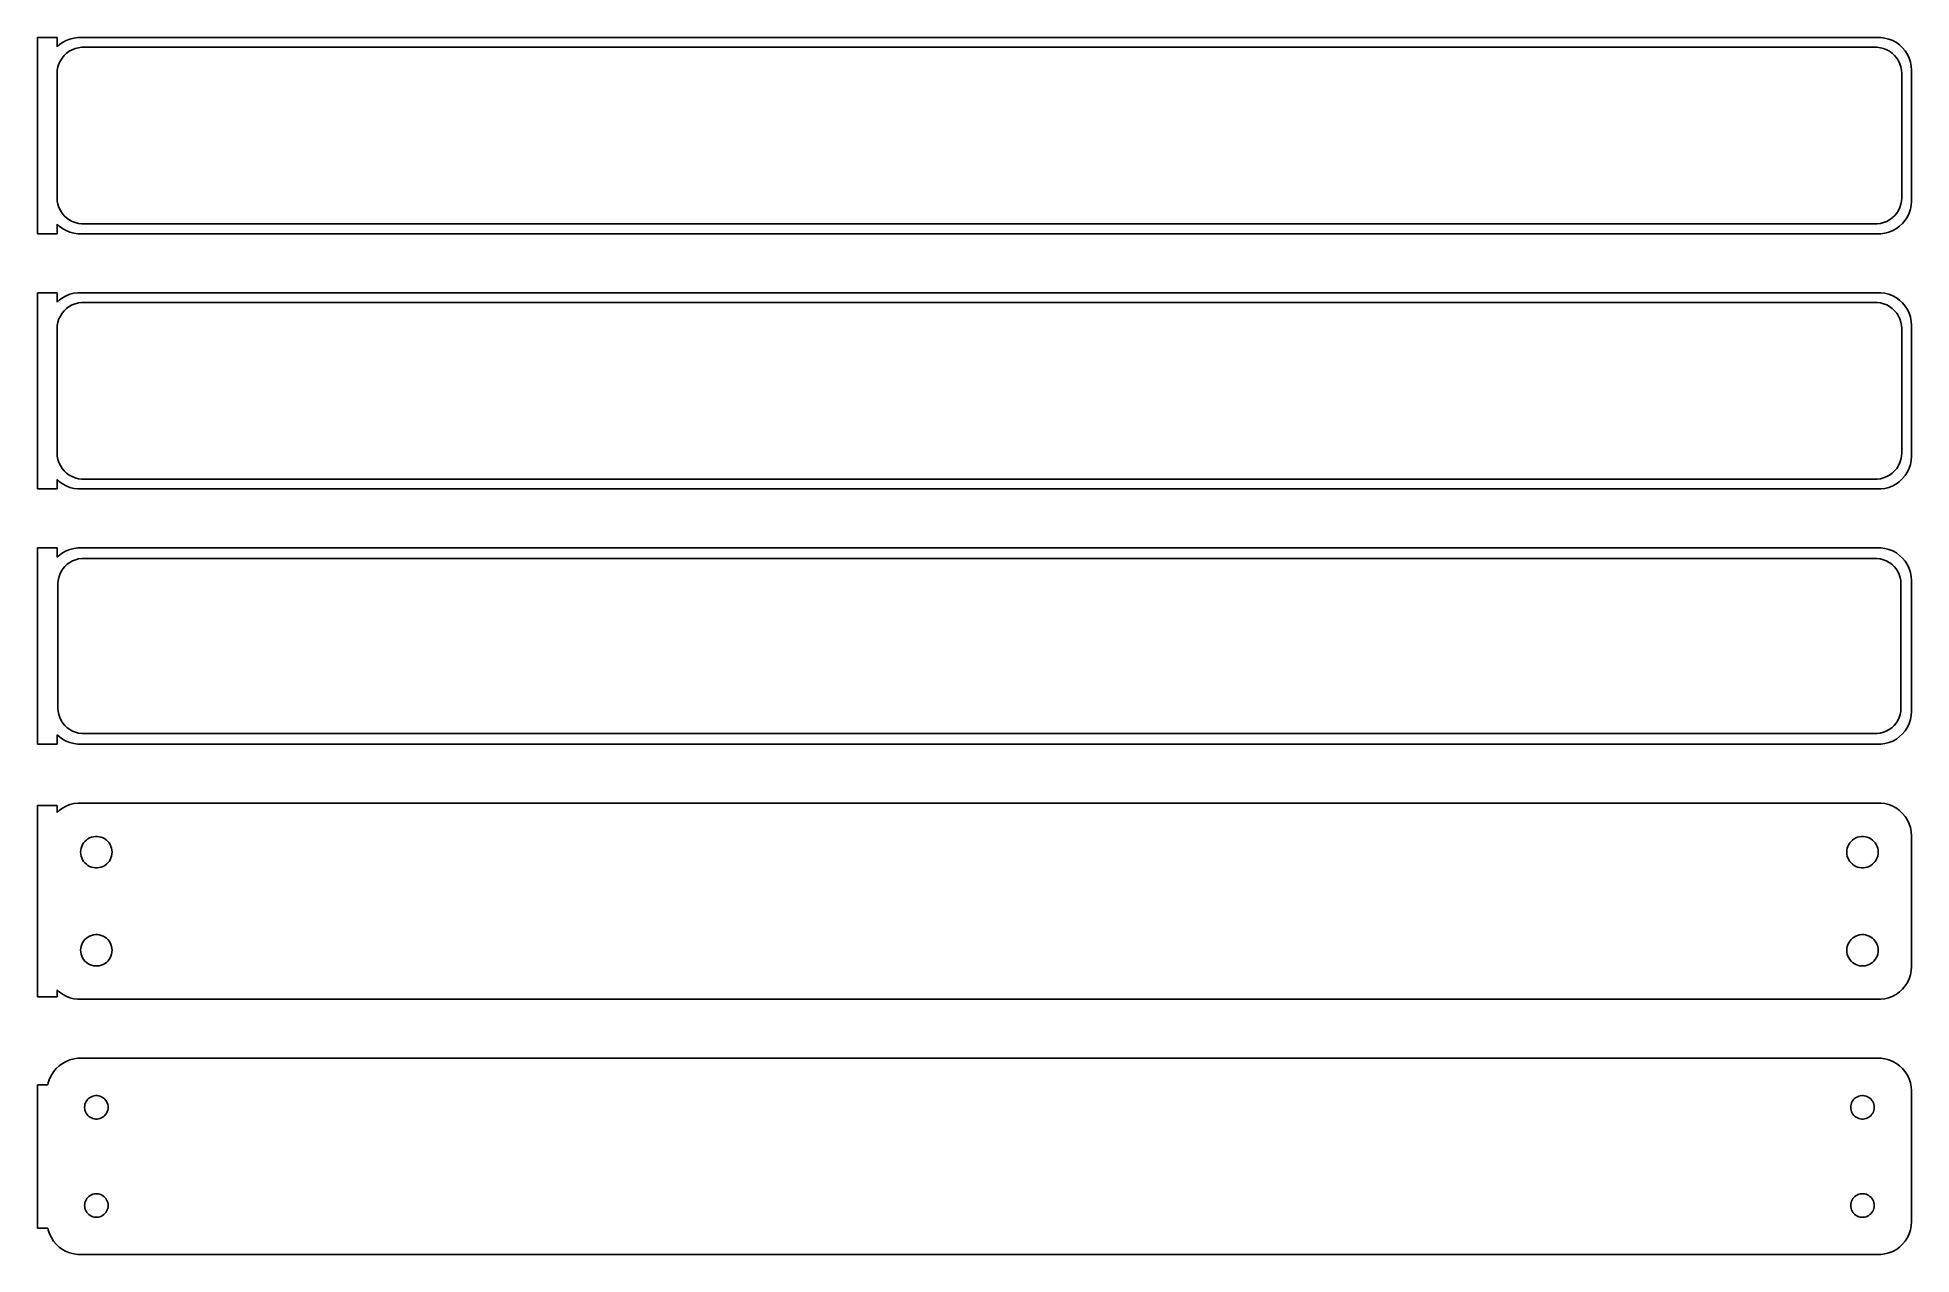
# Model space of a CAD drawing. Header units: metres. Extents: x -144 to 142, y 141 to 327.
import ezdxf

# ---------------------------------------------------------------- set-up
doc = ezdxf.new("R2010")
doc.units = ezdxf.units.M

msp = doc.modelspace()

# ---------------------------------------------------------------- linework, layer by layer
for p, q in [((-141, 326.99), (-144, 326.99)), ((-144, 326.99), (-144, 297.01)), ((-141, 325.559), (-141, 326.99)), ((-139.045, 326.755), (-139.629, 326.524)), ((-138.437, 326.911), (-139.045, 326.755)), ((-137.814, 326.99), (-138.437, 326.911)), ((137.814, 326.99), (-137.814, 326.99)), ((138.437, 326.911), (137.814, 326.99)), ((139.045, 326.755), (138.437, 326.911)), ((139.629, 326.524), (139.045, 326.755)), ((-140.687, 325.853), (-141, 325.559)), ((-140.179, 326.222), (-140.687, 325.853)), ((-140.505, 323.427), (-140.236, 323.851)), ((-140.236, 323.851), (-139.916, 324.238)), ((-139.629, 326.524), (-140.179, 326.222)), ((-139.916, 324.238), (-139.55, 324.582)), ((-139.55, 324.582), (-139.143, 324.877)), ((-139.143, 324.877), (-138.703, 325.119)), ((-138.703, 325.119), (-138.236, 325.304)), ((-138.236, 325.304), (-137.75, 325.429)), ((-137.75, 325.429), (-137.251, 325.492)), ((-137.251, 325.492), (137.251, 325.492)), ((137.251, 325.492), (137.75, 325.429)), ((137.75, 325.429), (138.236, 325.304)), ((138.236, 325.304), (138.703, 325.119)), ((138.703, 325.119), (139.143, 324.877)), ((139.143, 324.877), (139.55, 324.582)), ((139.55, 324.582), (139.916, 324.238)), ((140.179, 326.222), (139.629, 326.524)), ((139.916, 324.238), (140.236, 323.851)), ((140.687, 325.853), (140.179, 326.222)), ((140.236, 323.851), (140.505, 323.427)), ((141.145, 325.423), (140.687, 325.853)), ((141.545, 324.939), (141.145, 325.423)), ((141.882, 324.409), (141.545, 324.939)), ((142.149, 323.841), (141.882, 324.409)), ((142.343, 323.243), (142.149, 323.841)), ((-141, 321.5), (-140.968, 322.001)), ((-141, 302.5), (-141, 321.5)), ((-140.968, 322.001), (-140.874, 322.495)), ((-140.874, 322.495), (-140.719, 322.972)), ((-140.719, 322.972), (-140.505, 323.427)), ((140.505, 323.427), (140.719, 322.972)), ((140.719, 322.972), (140.874, 322.495)), ((140.874, 322.495), (140.968, 322.001)), ((140.968, 322.001), (141, 321.5)), ((141, 321.5), (141, 302.5)), ((142.461, 322.627), (142.343, 323.243)), ((142.5, 322), (142.461, 322.627)), ((142.5, 302), (142.5, 322)), ((-140.968, 301.999), (-141, 302.5)), ((-140.874, 301.505), (-140.968, 301.999)), ((-140.719, 301.028), (-140.874, 301.505)), ((-140.505, 300.573), (-140.719, 301.028)), ((140.719, 301.028), (140.505, 300.573)), ((140.874, 301.505), (140.719, 301.028)), ((140.968, 301.999), (140.874, 301.505)), ((141, 302.5), (140.968, 301.999)), ((142.343, 300.757), (142.461, 301.373)), ((142.461, 301.373), (142.5, 302)), ((-141, 298.441), (-140.687, 298.147)), ((-141, 297.01), (-141, 298.441)), ((-140.687, 298.147), (-140.179, 297.778)), ((-140.236, 300.149), (-140.505, 300.573)), ((-139.916, 299.762), (-140.236, 300.149)), ((-139.55, 299.418), (-139.916, 299.762)), ((-139.143, 299.123), (-139.55, 299.418)), ((-138.703, 298.881), (-139.143, 299.123)), ((-138.236, 298.696), (-138.703, 298.881)), ((-137.75, 298.571), (-138.236, 298.696)), ((-137.251, 298.508), (-137.75, 298.571)), ((137.251, 298.508), (-137.251, 298.508)), ((137.75, 298.571), (137.251, 298.508)), ((138.236, 298.696), (137.75, 298.571)), ((138.703, 298.881), (138.236, 298.696)), ((139.143, 299.123), (138.703, 298.881)), ((139.55, 299.418), (139.143, 299.123)), ((139.916, 299.762), (139.55, 299.418)), ((140.236, 300.149), (139.916, 299.762)), ((140.179, 297.778), (140.687, 298.147)), ((140.505, 300.573), (140.236, 300.149)), ((140.687, 298.147), (141.145, 298.577)), ((141.145, 298.577), (141.545, 299.061)), ((141.545, 299.061), (141.882, 299.591)), ((141.882, 299.591), (142.149, 300.159)), ((142.149, 300.159), (142.343, 300.757)), ((-144, 297.01), (-141, 297.01)), ((-140.179, 297.778), (-139.629, 297.476)), ((-139.629, 297.476), (-139.045, 297.245)), ((-139.045, 297.245), (-138.437, 297.089)), ((-138.437, 297.089), (-137.814, 297.01)), ((-137.814, 297.01), (137.814, 297.01)), ((137.814, 297.01), (138.437, 297.089)), ((138.437, 297.089), (139.045, 297.245)), ((139.045, 297.245), (139.629, 297.476)), ((139.629, 297.476), (140.179, 297.778)), ((-141, 287.99), (-144, 287.99)), ((-144, 287.99), (-144, 258.01)), ((-141, 286.559), (-141, 287.99)), ((-140.687, 286.853), (-141, 286.559)), ((-140.179, 287.222), (-140.687, 286.853)), ((-139.629, 287.524), (-140.179, 287.222)), ((-139.045, 287.755), (-139.629, 287.524)), ((-138.437, 287.911), (-139.045, 287.755)), ((-137.814, 287.99), (-138.437, 287.911)), ((137.814, 287.99), (-137.814, 287.99)), ((138.437, 287.911), (137.814, 287.99)), ((139.045, 287.755), (138.437, 287.911)), ((139.629, 287.524), (139.045, 287.755)), ((140.179, 287.222), (139.629, 287.524)), ((140.687, 286.853), (140.179, 287.222)), ((141.145, 286.423), (140.687, 286.853)), ((-140.874, 283.495), (-140.719, 283.972)), ((-140.719, 283.972), (-140.505, 284.427)), ((-140.505, 284.427), (-140.236, 284.851)), ((-140.236, 284.851), (-139.916, 285.238)), ((-139.916, 285.238), (-139.55, 285.582)), ((-139.55, 285.582), (-139.143, 285.877)), ((-139.143, 285.877), (-138.703, 286.119)), ((-138.703, 286.119), (-138.236, 286.304)), ((-138.236, 286.304), (-137.75, 286.429)), ((-137.75, 286.429), (-137.251, 286.492)), ((-137.251, 286.492), (137.251, 286.492)), ((137.251, 286.492), (137.75, 286.429)), ((137.75, 286.429), (138.236, 286.304)), ((138.236, 286.304), (138.703, 286.119)), ((138.703, 286.119), (139.143, 285.877)), ((139.143, 285.877), (139.55, 285.582)), ((139.55, 285.582), (139.916, 285.238)), ((139.916, 285.238), (140.236, 284.851)), ((140.236, 284.851), (140.505, 284.427)), ((140.505, 284.427), (140.719, 283.972)), ((140.719, 283.972), (140.874, 283.495)), ((141.545, 285.939), (141.145, 286.423)), ((141.882, 285.409), (141.545, 285.939)), ((142.149, 284.841), (141.882, 285.409)), ((142.343, 284.243), (142.149, 284.841)), ((142.461, 283.627), (142.343, 284.243)), ((-141, 282.5), (-140.968, 283.001)), ((-141, 263.5), (-141, 282.5)), ((-140.968, 283.001), (-140.874, 283.495)), ((140.874, 283.495), (140.968, 283.001)), ((140.968, 283.001), (141, 282.5)), ((141, 282.5), (141, 263.5)), ((142.5, 283), (142.461, 283.627)), ((142.5, 263), (142.5, 283)), ((-140.968, 262.999), (-141, 263.5)), ((-140.874, 262.505), (-140.968, 262.999)), ((-140.719, 262.028), (-140.874, 262.505)), ((-140.505, 261.573), (-140.719, 262.028)), ((-140.236, 261.149), (-140.505, 261.573)), ((-139.916, 260.762), (-140.236, 261.149)), ((-139.55, 260.418), (-139.916, 260.762)), ((139.916, 260.762), (139.55, 260.418)), ((140.236, 261.149), (139.916, 260.762)), ((140.505, 261.573), (140.236, 261.149)), ((140.719, 262.028), (140.505, 261.573)), ((140.874, 262.505), (140.719, 262.028)), ((140.968, 262.999), (140.874, 262.505)), ((141, 263.5), (140.968, 262.999)), ((141.882, 260.591), (142.149, 261.159)), ((142.149, 261.159), (142.343, 261.757)), ((142.343, 261.757), (142.461, 262.373)), ((142.461, 262.373), (142.5, 263)), ((-144, 258.01), (-141, 258.01)), ((-141, 259.441), (-140.687, 259.147)), ((-141, 258.01), (-141, 259.441)), ((-140.687, 259.147), (-140.179, 258.778)), ((-140.179, 258.778), (-139.629, 258.476)), ((-139.629, 258.476), (-139.045, 258.245)), ((-139.143, 260.123), (-139.55, 260.418)), ((-138.703, 259.881), (-139.143, 260.123)), ((-139.045, 258.245), (-138.437, 258.089)), ((-138.236, 259.696), (-138.703, 259.881)), ((-138.437, 258.089), (-137.814, 258.01)), ((-137.75, 259.571), (-138.236, 259.696)), ((-137.814, 258.01), (137.814, 258.01)), ((-137.251, 259.508), (-137.75, 259.571)), ((137.251, 259.508), (-137.251, 259.508)), ((137.75, 259.571), (137.251, 259.508)), ((138.236, 259.696), (137.75, 259.571)), ((137.814, 258.01), (138.437, 258.089)), ((138.703, 259.881), (138.236, 259.696)), ((138.437, 258.089), (139.045, 258.245)), ((139.143, 260.123), (138.703, 259.881)), ((139.045, 258.245), (139.629, 258.476)), ((139.55, 260.418), (139.143, 260.123)), ((139.629, 258.476), (140.179, 258.778)), ((140.179, 258.778), (140.687, 259.147)), ((140.687, 259.147), (141.145, 259.577)), ((141.145, 259.577), (141.545, 260.061)), ((141.545, 260.061), (141.882, 260.591)), ((-141, 248.99), (-144, 248.99)), ((-144, 248.99), (-144, 219.01)), ((-141, 247.559), (-141, 248.99)), ((-140.687, 247.853), (-141, 247.559)), ((-140.179, 248.222), (-140.687, 247.853)), ((-139.629, 248.524), (-140.179, 248.222)), ((-139.823, 246.151), (-139.469, 246.484)), ((-139.045, 248.755), (-139.629, 248.524)), ((-139.469, 246.484), (-139.075, 246.77)), ((-139.075, 246.77), (-138.649, 247.004)), ((-138.437, 248.911), (-139.045, 248.755)), ((-138.649, 247.004), (-138.197, 247.183)), ((-137.814, 248.99), (-138.437, 248.911)), ((-138.197, 247.183), (-137.726, 247.304)), ((137.814, 248.99), (-137.814, 248.99)), ((-137.726, 247.304), (-137.243, 247.365)), ((-137.243, 247.365), (137.243, 247.365)), ((137.243, 247.365), (137.726, 247.304)), ((137.726, 247.304), (138.197, 247.183)), ((138.437, 248.911), (137.814, 248.99)), ((138.197, 247.183), (138.649, 247.004)), ((139.045, 248.755), (138.437, 248.911)), ((138.649, 247.004), (139.075, 246.77)), ((139.629, 248.524), (139.045, 248.755)), ((139.075, 246.77), (139.469, 246.484)), ((139.469, 246.484), (139.823, 246.151)), ((140.179, 248.222), (139.629, 248.524)), ((140.687, 247.853), (140.179, 248.222)), ((141.145, 247.423), (140.687, 247.853)), ((141.545, 246.939), (141.145, 247.423)), ((141.882, 246.409), (141.545, 246.939)), ((142.149, 245.841), (141.882, 246.409)), ((-140.873, 243.5), (-140.842, 243.985)), ((-140.842, 243.985), (-140.751, 244.463)), ((-140.751, 244.463), (-140.601, 244.926)), ((-140.601, 244.926), (-140.394, 245.366)), ((-140.394, 245.366), (-140.133, 245.776)), ((-140.133, 245.776), (-139.823, 246.151)), ((139.823, 246.151), (140.133, 245.776)), ((140.133, 245.776), (140.394, 245.366)), ((140.394, 245.366), (140.601, 244.926)), ((140.601, 244.926), (140.751, 244.463)), ((140.751, 244.463), (140.842, 243.985)), ((140.842, 243.985), (140.873, 243.5)), ((142.343, 245.243), (142.149, 245.841)), ((142.461, 244.627), (142.343, 245.243)), ((142.5, 244), (142.461, 244.627)), ((142.5, 224), (142.5, 244)), ((-140.873, 224.5), (-140.873, 243.5)), ((140.873, 243.5), (140.873, 224.5)), ((-140.842, 224.015), (-140.873, 224.5)), ((-140.751, 223.537), (-140.842, 224.015)), ((-140.601, 223.074), (-140.751, 223.537)), ((140.751, 223.537), (140.601, 223.074)), ((140.842, 224.015), (140.751, 223.537)), ((140.873, 224.5), (140.842, 224.015)), ((142.461, 223.373), (142.5, 224)), ((-140.394, 222.634), (-140.601, 223.074)), ((-140.133, 222.224), (-140.394, 222.634)), ((-139.823, 221.849), (-140.133, 222.224)), ((-139.469, 221.516), (-139.823, 221.849)), ((-139.075, 221.23), (-139.469, 221.516)), ((-138.649, 220.996), (-139.075, 221.23)), ((-138.197, 220.817), (-138.649, 220.996)), ((-137.726, 220.696), (-138.197, 220.817)), ((-137.243, 220.635), (-137.726, 220.696)), ((137.243, 220.635), (-137.243, 220.635)), ((137.726, 220.696), (137.243, 220.635)), ((138.197, 220.817), (137.726, 220.696)), ((138.649, 220.996), (138.197, 220.817)), ((139.075, 221.23), (138.649, 220.996)), ((139.469, 221.516), (139.075, 221.23)), ((139.823, 221.849), (139.469, 221.516)), ((140.133, 222.224), (139.823, 221.849)), ((140.394, 222.634), (140.133, 222.224)), ((140.601, 223.074), (140.394, 222.634)), ((141.145, 220.577), (141.545, 221.061)), ((141.545, 221.061), (141.882, 221.591)), ((141.882, 221.591), (142.149, 222.159)), ((142.149, 222.159), (142.343, 222.757)), ((142.343, 222.757), (142.461, 223.373)), ((-144, 219.01), (-141, 219.01)), ((-141, 220.441), (-140.687, 220.147)), ((-141, 219.01), (-141, 220.441)), ((-140.687, 220.147), (-140.179, 219.778)), ((-140.179, 219.778), (-139.629, 219.476)), ((-139.629, 219.476), (-139.045, 219.245)), ((-139.045, 219.245), (-138.437, 219.089)), ((-138.437, 219.089), (-137.814, 219.01)), ((-137.814, 219.01), (137.814, 219.01)), ((137.814, 219.01), (138.437, 219.089)), ((138.437, 219.089), (139.045, 219.245)), ((139.045, 219.245), (139.629, 219.476)), ((139.629, 219.476), (140.179, 219.778)), ((140.179, 219.778), (140.687, 220.147)), ((140.687, 220.147), (141.145, 220.577)), ((-141, 209.615), (-144, 209.615)), ((-144, 209.615), (-144, 180.385)), ((-141, 208.559), (-141, 209.615)), ((-140.179, 209.222), (-140.687, 208.853)), ((-139.629, 209.524), (-140.179, 209.222)), ((-139.045, 209.755), (-139.629, 209.524)), ((-138.437, 209.911), (-139.045, 209.755)), ((-137.814, 209.99), (-138.437, 209.911)), ((137.814, 209.99), (-137.814, 209.99)), ((138.437, 209.911), (137.814, 209.99)), ((139.045, 209.755), (138.437, 209.911)), ((139.629, 209.524), (139.045, 209.755)), ((140.179, 209.222), (139.629, 209.524)), ((140.687, 208.853), (140.179, 209.222)), ((-140.687, 208.853), (-141, 208.559)), ((141.145, 208.423), (140.687, 208.853)), ((141.545, 207.939), (141.145, 208.423)), ((141.882, 207.409), (141.545, 207.939)), ((142.149, 206.841), (141.882, 207.409)), ((142.343, 206.243), (142.149, 206.841)), ((-137.231, 203.383), (-137.103, 203.656)), ((-137.103, 203.656), (-136.942, 203.911)), ((-136.942, 203.911), (-136.75, 204.143)), ((-136.75, 204.143), (-136.53, 204.349)), ((-136.53, 204.349), (-136.286, 204.526)), ((-136.286, 204.526), (-136.022, 204.672)), ((-136.022, 204.672), (-135.742, 204.783)), ((-135.742, 204.783), (-135.45, 204.857)), ((-135.45, 204.857), (-135.151, 204.895)), ((-135.151, 204.895), (-134.849, 204.895)), ((-134.849, 204.895), (-134.55, 204.857)), ((-134.55, 204.857), (-134.258, 204.783)), ((-134.258, 204.783), (-133.978, 204.672)), ((-133.978, 204.672), (-133.714, 204.526)), ((-133.714, 204.526), (-133.47, 204.349)), ((-133.47, 204.349), (-133.25, 204.143)), ((-133.25, 204.143), (-133.058, 203.911)), ((-133.058, 203.911), (-132.897, 203.656)), ((-132.897, 203.656), (-132.769, 203.383)), ((132.769, 203.383), (132.897, 203.656)), ((132.897, 203.656), (133.058, 203.911)), ((133.058, 203.911), (133.25, 204.143)), ((133.25, 204.143), (133.47, 204.349)), ((133.47, 204.349), (133.714, 204.526)), ((133.714, 204.526), (133.978, 204.672)), ((133.978, 204.672), (134.258, 204.783)), ((134.258, 204.783), (134.55, 204.857)), ((134.55, 204.857), (134.849, 204.895)), ((134.849, 204.895), (135.151, 204.895)), ((135.151, 204.895), (135.45, 204.857)), ((135.45, 204.857), (135.742, 204.783)), ((135.742, 204.783), (136.022, 204.672)), ((136.022, 204.672), (136.286, 204.526)), ((136.286, 204.526), (136.53, 204.349)), ((136.53, 204.349), (136.75, 204.143)), ((136.75, 204.143), (136.942, 203.911)), ((136.942, 203.911), (137.103, 203.656)), ((137.103, 203.656), (137.231, 203.383)), ((142.461, 205.627), (142.343, 206.243)), ((142.5, 205), (142.461, 205.627)), ((142.5, 185), (142.5, 205)), ((-137.4, 202.5), (-137.381, 202.801)), ((-137.381, 202.199), (-137.4, 202.5)), ((-137.381, 202.801), (-137.325, 203.097)), ((-137.325, 201.903), (-137.381, 202.199)), ((-137.325, 203.097), (-137.231, 203.383)), ((-137.231, 201.617), (-137.325, 201.903)), ((-137.103, 201.344), (-137.231, 201.617)), ((-136.942, 201.089), (-137.103, 201.344)), ((-136.75, 200.857), (-136.942, 201.089)), ((-136.53, 200.651), (-136.75, 200.857)), ((-136.286, 200.474), (-136.53, 200.651)), ((-133.47, 200.651), (-133.714, 200.474)), ((-133.25, 200.857), (-133.47, 200.651)), ((-133.058, 201.089), (-133.25, 200.857)), ((-132.897, 201.344), (-133.058, 201.089)), ((-132.769, 201.617), (-132.897, 201.344)), ((-132.769, 203.383), (-132.675, 203.097)), ((-132.675, 201.903), (-132.769, 201.617)), ((-132.675, 203.097), (-132.619, 202.801)), ((-132.619, 202.199), (-132.675, 201.903)), ((-132.619, 202.801), (-132.6, 202.5)), ((-132.6, 202.5), (-132.619, 202.199)), ((132.6, 202.5), (132.619, 202.801)), ((132.619, 202.199), (132.6, 202.5)), ((132.619, 202.801), (132.675, 203.097)), ((132.675, 201.903), (132.619, 202.199)), ((132.675, 203.097), (132.769, 203.383)), ((132.769, 201.617), (132.675, 201.903)), ((132.897, 201.344), (132.769, 201.617)), ((133.058, 201.089), (132.897, 201.344)), ((133.25, 200.857), (133.058, 201.089)), ((133.47, 200.651), (133.25, 200.857)), ((133.714, 200.474), (133.47, 200.651)), ((136.53, 200.651), (136.286, 200.474)), ((136.75, 200.857), (136.53, 200.651)), ((136.942, 201.089), (136.75, 200.857)), ((137.103, 201.344), (136.942, 201.089)), ((137.231, 201.617), (137.103, 201.344)), ((137.231, 203.383), (137.325, 203.097)), ((137.325, 201.903), (137.231, 201.617)), ((137.325, 203.097), (137.381, 202.801)), ((137.381, 202.199), (137.325, 201.903)), ((137.381, 202.801), (137.4, 202.5)), ((137.4, 202.5), (137.381, 202.199)), ((-136.022, 200.328), (-136.286, 200.474)), ((-135.742, 200.217), (-136.022, 200.328)), ((-135.45, 200.143), (-135.742, 200.217)), ((-135.151, 200.105), (-135.45, 200.143)), ((-134.849, 200.105), (-135.151, 200.105)), ((-134.55, 200.143), (-134.849, 200.105)), ((-134.258, 200.217), (-134.55, 200.143)), ((-133.978, 200.328), (-134.258, 200.217)), ((-133.714, 200.474), (-133.978, 200.328)), ((133.978, 200.328), (133.714, 200.474)), ((134.258, 200.217), (133.978, 200.328)), ((134.55, 200.143), (134.258, 200.217)), ((134.849, 200.105), (134.55, 200.143)), ((135.151, 200.105), (134.849, 200.105)), ((135.45, 200.143), (135.151, 200.105)), ((135.742, 200.217), (135.45, 200.143)), ((136.022, 200.328), (135.742, 200.217)), ((136.286, 200.474), (136.022, 200.328)), ((-136.942, 188.911), (-136.75, 189.143)), ((-136.75, 189.143), (-136.53, 189.349)), ((-136.53, 189.349), (-136.286, 189.526)), ((-136.286, 189.526), (-136.022, 189.672)), ((-136.022, 189.672), (-135.742, 189.783)), ((-135.742, 189.783), (-135.45, 189.857)), ((-135.45, 189.857), (-135.151, 189.895)), ((-135.151, 189.895), (-134.849, 189.895)), ((-134.849, 189.895), (-134.55, 189.857)), ((-134.55, 189.857), (-134.258, 189.783)), ((-134.258, 189.783), (-133.978, 189.672)), ((-133.978, 189.672), (-133.714, 189.526)), ((-133.714, 189.526), (-133.47, 189.349)), ((-133.47, 189.349), (-133.25, 189.143)), ((-133.25, 189.143), (-133.058, 188.911)), ((133.058, 188.911), (133.25, 189.143)), ((133.25, 189.143), (133.47, 189.349)), ((133.47, 189.349), (133.714, 189.526)), ((133.714, 189.526), (133.978, 189.672)), ((133.978, 189.672), (134.258, 189.783)), ((134.258, 189.783), (134.55, 189.857)), ((134.55, 189.857), (134.849, 189.895)), ((134.849, 189.895), (135.151, 189.895)), ((135.151, 189.895), (135.45, 189.857)), ((135.45, 189.857), (135.742, 189.783)), ((135.742, 189.783), (136.022, 189.672)), ((136.022, 189.672), (136.286, 189.526)), ((136.286, 189.526), (136.53, 189.349)), ((136.53, 189.349), (136.75, 189.143)), ((136.75, 189.143), (136.942, 188.911)), ((-137.4, 187.5), (-137.381, 187.801)), ((-137.381, 187.199), (-137.4, 187.5)), ((-137.381, 187.801), (-137.325, 188.097)), ((-137.325, 186.903), (-137.381, 187.199)), ((-137.325, 188.097), (-137.231, 188.383)), ((-137.231, 186.617), (-137.325, 186.903)), ((-137.231, 188.383), (-137.103, 188.656)), ((-137.103, 186.344), (-137.231, 186.617)), ((-137.103, 188.656), (-136.942, 188.911)), ((-136.942, 186.089), (-137.103, 186.344)), ((-133.058, 188.911), (-132.897, 188.656)), ((-132.897, 186.344), (-133.058, 186.089)), ((-132.897, 188.656), (-132.769, 188.383)), ((-132.769, 186.617), (-132.897, 186.344)), ((-132.769, 188.383), (-132.675, 188.097)), ((-132.675, 186.903), (-132.769, 186.617)), ((-132.675, 188.097), (-132.619, 187.801)), ((-132.619, 187.199), (-132.675, 186.903)), ((-132.619, 187.801), (-132.6, 187.5)), ((-132.6, 187.5), (-132.619, 187.199)), ((132.6, 187.5), (132.619, 187.801)), ((132.619, 187.199), (132.6, 187.5)), ((132.619, 187.801), (132.675, 188.097)), ((132.675, 186.903), (132.619, 187.199)), ((132.675, 188.097), (132.769, 188.383)), ((132.769, 186.617), (132.675, 186.903)), ((132.769, 188.383), (132.897, 188.656)), ((132.897, 186.344), (132.769, 186.617)), ((132.897, 188.656), (133.058, 188.911)), ((133.058, 186.089), (132.897, 186.344)), ((136.942, 188.911), (137.103, 188.656)), ((137.103, 186.344), (136.942, 186.089)), ((137.103, 188.656), (137.231, 188.383)), ((137.231, 186.617), (137.103, 186.344)), ((137.231, 188.383), (137.325, 188.097)), ((137.325, 186.903), (137.231, 186.617)), ((137.325, 188.097), (137.381, 187.801)), ((137.381, 187.199), (137.325, 186.903)), ((137.381, 187.801), (137.4, 187.5)), ((137.4, 187.5), (137.381, 187.199)), ((-136.75, 185.857), (-136.942, 186.089)), ((-136.53, 185.651), (-136.75, 185.857)), ((-136.286, 185.474), (-136.53, 185.651)), ((-136.022, 185.328), (-136.286, 185.474)), ((-135.742, 185.217), (-136.022, 185.328)), ((-135.45, 185.143), (-135.742, 185.217)), ((-135.151, 185.105), (-135.45, 185.143)), ((-134.849, 185.105), (-135.151, 185.105)), ((-134.55, 185.143), (-134.849, 185.105)), ((-134.258, 185.217), (-134.55, 185.143)), ((-133.978, 185.328), (-134.258, 185.217)), ((-133.714, 185.474), (-133.978, 185.328)), ((-133.47, 185.651), (-133.714, 185.474)), ((-133.25, 185.857), (-133.47, 185.651)), ((-133.058, 186.089), (-133.25, 185.857)), ((133.25, 185.857), (133.058, 186.089)), ((133.47, 185.651), (133.25, 185.857)), ((133.714, 185.474), (133.47, 185.651)), ((133.978, 185.328), (133.714, 185.474)), ((134.258, 185.217), (133.978, 185.328)), ((134.55, 185.143), (134.258, 185.217)), ((134.849, 185.105), (134.55, 185.143)), ((135.151, 185.105), (134.849, 185.105)), ((135.45, 185.143), (135.151, 185.105)), ((135.742, 185.217), (135.45, 185.143)), ((136.022, 185.328), (135.742, 185.217)), ((136.286, 185.474), (136.022, 185.328)), ((136.53, 185.651), (136.286, 185.474)), ((136.75, 185.857), (136.53, 185.651)), ((136.942, 186.089), (136.75, 185.857)), ((142.149, 183.159), (142.343, 183.757)), ((142.343, 183.757), (142.461, 184.373)), ((142.461, 184.373), (142.5, 185)), ((-141, 180.385), (-141, 181.441)), ((-141, 181.441), (-140.687, 181.147)), ((-140.687, 181.147), (-140.179, 180.778)), ((-140.179, 180.778), (-139.629, 180.476)), ((139.629, 180.476), (140.179, 180.778)), ((140.179, 180.778), (140.687, 181.147)), ((140.687, 181.147), (141.145, 181.577)), ((141.145, 181.577), (141.545, 182.061)), ((141.545, 182.061), (141.882, 182.591)), ((141.882, 182.591), (142.149, 183.159)), ((-144, 180.385), (-141, 180.385)), ((-139.629, 180.476), (-139.045, 180.245)), ((-139.045, 180.245), (-138.437, 180.089)), ((-138.437, 180.089), (-137.814, 180.01)), ((-137.814, 180.01), (137.814, 180.01)), ((137.814, 180.01), (138.437, 180.089)), ((138.437, 180.089), (139.045, 180.245)), ((139.045, 180.245), (139.629, 180.476)), ((-141.145, 169.423), (-141.545, 168.939)), ((-140.687, 169.853), (-141.145, 169.423)), ((-140.179, 170.222), (-140.687, 169.853)), ((-139.629, 170.524), (-140.179, 170.222)), ((-139.045, 170.755), (-139.629, 170.524)), ((-138.437, 170.911), (-139.045, 170.755)), ((-137.814, 170.99), (-138.437, 170.911)), ((137.814, 170.99), (-137.814, 170.99)), ((138.437, 170.911), (137.814, 170.99)), ((139.045, 170.755), (138.437, 170.911)), ((139.629, 170.524), (139.045, 170.755)), ((140.179, 170.222), (139.629, 170.524)), ((140.687, 169.853), (140.179, 170.222)), ((141.145, 169.423), (140.687, 169.853)), ((141.545, 168.939), (141.145, 169.423)), ((-142.4, 166.944), (-144, 166.944)), ((-144, 166.944), (-144, 145.056)), ((-142.343, 167.243), (-142.4, 166.944)), ((-142.149, 167.841), (-142.343, 167.243)), ((-141.882, 168.409), (-142.149, 167.841)), ((-141.545, 168.939), (-141.882, 168.409)), ((141.882, 168.409), (141.545, 168.939)), ((142.149, 167.841), (141.882, 168.409)), ((142.343, 167.243), (142.149, 167.841)), ((142.461, 166.627), (142.343, 167.243)), ((142.5, 166), (142.461, 166.627)), ((-136.8, 163.5), (-136.786, 163.726)), ((-136.786, 163.274), (-136.8, 163.5)), ((-136.786, 163.726), (-136.743, 163.948)), ((-136.743, 163.948), (-136.674, 164.163)), ((-136.674, 164.163), (-136.577, 164.367)), ((-136.577, 164.367), (-136.456, 164.558)), ((-136.456, 164.558), (-136.312, 164.732)), ((-136.312, 164.732), (-136.147, 164.887)), ((-136.147, 164.887), (-135.964, 165.02)), ((-135.964, 165.02), (-135.766, 165.129)), ((-135.766, 165.129), (-135.556, 165.212)), ((-135.556, 165.212), (-135.337, 165.268)), ((-135.337, 165.268), (-135.113, 165.296)), ((-135.113, 165.296), (-134.887, 165.296)), ((-134.887, 165.296), (-134.663, 165.268)), ((-134.663, 165.268), (-134.444, 165.212)), ((-134.444, 165.212), (-134.234, 165.129)), ((-134.234, 165.129), (-134.036, 165.02)), ((-134.036, 165.02), (-133.853, 164.887)), ((-133.853, 164.887), (-133.688, 164.732)), ((-133.688, 164.732), (-133.544, 164.558)), ((-133.544, 164.558), (-133.423, 164.367)), ((-133.423, 164.367), (-133.326, 164.163)), ((-133.326, 164.163), (-133.257, 163.948)), ((-133.257, 163.948), (-133.214, 163.726)), ((-133.214, 163.726), (-133.2, 163.5)), ((-133.2, 163.5), (-133.214, 163.274)), ((133.2, 163.5), (133.214, 163.726)), ((133.214, 163.274), (133.2, 163.5)), ((133.214, 163.726), (133.257, 163.948)), ((133.257, 163.948), (133.326, 164.163)), ((133.326, 164.163), (133.423, 164.367)), ((133.423, 164.367), (133.544, 164.558)), ((133.544, 164.558), (133.688, 164.732)), ((133.688, 164.732), (133.853, 164.887)), ((133.853, 164.887), (134.036, 165.02)), ((134.036, 165.02), (134.234, 165.129)), ((134.234, 165.129), (134.444, 165.212)), ((134.444, 165.212), (134.663, 165.268)), ((134.663, 165.268), (134.887, 165.296)), ((134.887, 165.296), (135.113, 165.296)), ((135.113, 165.296), (135.337, 165.268)), ((135.337, 165.268), (135.556, 165.212)), ((135.556, 165.212), (135.766, 165.129)), ((135.766, 165.129), (135.964, 165.02)), ((135.964, 165.02), (136.147, 164.887)), ((136.147, 164.887), (136.312, 164.732)), ((136.312, 164.732), (136.456, 164.558)), ((136.456, 164.558), (136.577, 164.367)), ((136.577, 164.367), (136.674, 164.163)), ((136.674, 164.163), (136.743, 163.948)), ((136.743, 163.948), (136.786, 163.726)), ((136.786, 163.726), (136.8, 163.5)), ((136.8, 163.5), (136.786, 163.274)), ((142.5, 146), (142.5, 166)), ((-136.743, 163.052), (-136.786, 163.274)), ((-136.674, 162.837), (-136.743, 163.052)), ((-136.577, 162.633), (-136.674, 162.837)), ((-136.456, 162.442), (-136.577, 162.633)), ((-136.312, 162.268), (-136.456, 162.442)), ((-136.147, 162.113), (-136.312, 162.268)), ((-135.964, 161.98), (-136.147, 162.113)), ((-135.766, 161.871), (-135.964, 161.98)), ((-135.556, 161.788), (-135.766, 161.871)), ((-135.337, 161.732), (-135.556, 161.788)), ((-135.113, 161.704), (-135.337, 161.732)), ((-134.887, 161.704), (-135.113, 161.704)), ((-134.663, 161.732), (-134.887, 161.704)), ((-134.444, 161.788), (-134.663, 161.732)), ((-134.234, 161.871), (-134.444, 161.788)), ((-134.036, 161.98), (-134.234, 161.871)), ((-133.853, 162.113), (-134.036, 161.98)), ((-133.688, 162.268), (-133.853, 162.113)), ((-133.544, 162.442), (-133.688, 162.268)), ((-133.423, 162.633), (-133.544, 162.442)), ((-133.326, 162.837), (-133.423, 162.633)), ((-133.257, 163.052), (-133.326, 162.837)), ((-133.214, 163.274), (-133.257, 163.052)), ((133.257, 163.052), (133.214, 163.274)), ((133.326, 162.837), (133.257, 163.052)), ((133.423, 162.633), (133.326, 162.837)), ((133.544, 162.442), (133.423, 162.633)), ((133.688, 162.268), (133.544, 162.442)), ((133.853, 162.113), (133.688, 162.268)), ((134.036, 161.98), (133.853, 162.113)), ((134.234, 161.871), (134.036, 161.98)), ((134.444, 161.788), (134.234, 161.871)), ((134.663, 161.732), (134.444, 161.788)), ((134.887, 161.704), (134.663, 161.732)), ((135.113, 161.704), (134.887, 161.704)), ((135.337, 161.732), (135.113, 161.704)), ((135.556, 161.788), (135.337, 161.732)), ((135.766, 161.871), (135.556, 161.788)), ((135.964, 161.98), (135.766, 161.871)), ((136.147, 162.113), (135.964, 161.98)), ((136.312, 162.268), (136.147, 162.113)), ((136.456, 162.442), (136.312, 162.268)), ((136.577, 162.633), (136.456, 162.442)), ((136.674, 162.837), (136.577, 162.633)), ((136.743, 163.052), (136.674, 162.837)), ((136.786, 163.274), (136.743, 163.052)), ((-136.743, 148.948), (-136.674, 149.163)), ((-136.674, 149.163), (-136.577, 149.367)), ((-136.577, 149.367), (-136.456, 149.558)), ((-136.456, 149.558), (-136.312, 149.732)), ((-136.312, 149.732), (-136.147, 149.887)), ((-136.147, 149.887), (-135.964, 150.02)), ((-135.964, 150.02), (-135.766, 150.129)), ((-135.766, 150.129), (-135.556, 150.212)), ((-135.556, 150.212), (-135.337, 150.268)), ((-135.337, 150.268), (-135.113, 150.296)), ((-135.113, 150.296), (-134.887, 150.296)), ((-134.887, 150.296), (-134.663, 150.268)), ((-134.663, 150.268), (-134.444, 150.212)), ((-134.444, 150.212), (-134.234, 150.129)), ((-134.234, 150.129), (-134.036, 150.02)), ((-134.036, 150.02), (-133.853, 149.887)), ((-133.853, 149.887), (-133.688, 149.732)), ((-133.688, 149.732), (-133.544, 149.558)), ((-133.544, 149.558), (-133.423, 149.367)), ((-133.423, 149.367), (-133.326, 149.163)), ((-133.326, 149.163), (-133.257, 148.948)), ((133.257, 148.948), (133.326, 149.163)), ((133.326, 149.163), (133.423, 149.367)), ((133.423, 149.367), (133.544, 149.558)), ((133.544, 149.558), (133.688, 149.732)), ((133.688, 149.732), (133.853, 149.887)), ((133.853, 149.887), (134.036, 150.02)), ((134.036, 150.02), (134.234, 150.129)), ((134.234, 150.129), (134.444, 150.212)), ((134.444, 150.212), (134.663, 150.268)), ((134.663, 150.268), (134.887, 150.296)), ((134.887, 150.296), (135.113, 150.296)), ((135.113, 150.296), (135.337, 150.268)), ((135.337, 150.268), (135.556, 150.212)), ((135.556, 150.212), (135.766, 150.129)), ((135.766, 150.129), (135.964, 150.02)), ((135.964, 150.02), (136.147, 149.887)), ((136.147, 149.887), (136.312, 149.732)), ((136.312, 149.732), (136.456, 149.558)), ((136.456, 149.558), (136.577, 149.367)), ((136.577, 149.367), (136.674, 149.163)), ((136.674, 149.163), (136.743, 148.948)), ((-136.8, 148.5), (-136.786, 148.726)), ((-136.786, 148.274), (-136.8, 148.5)), ((-136.786, 148.726), (-136.743, 148.948)), ((-136.743, 148.052), (-136.786, 148.274)), ((-136.674, 147.837), (-136.743, 148.052)), ((-136.577, 147.633), (-136.674, 147.837)), ((-136.456, 147.442), (-136.577, 147.633)), ((-136.312, 147.268), (-136.456, 147.442)), ((-136.147, 147.113), (-136.312, 147.268)), ((-135.964, 146.98), (-136.147, 147.113)), ((-135.766, 146.871), (-135.964, 146.98)), ((-135.556, 146.788), (-135.766, 146.871)), ((-135.337, 146.732), (-135.556, 146.788)), ((-135.113, 146.704), (-135.337, 146.732)), ((-134.887, 146.704), (-135.113, 146.704)), ((-134.663, 146.732), (-134.887, 146.704)), ((-134.444, 146.788), (-134.663, 146.732)), ((-134.234, 146.871), (-134.444, 146.788)), ((-134.036, 146.98), (-134.234, 146.871)), ((-133.853, 147.113), (-134.036, 146.98)), ((-133.688, 147.268), (-133.853, 147.113)), ((-133.544, 147.442), (-133.688, 147.268)), ((-133.423, 147.633), (-133.544, 147.442)), ((-133.326, 147.837), (-133.423, 147.633)), ((-133.257, 148.052), (-133.326, 147.837)), ((-133.257, 148.948), (-133.214, 148.726)), ((-133.214, 148.274), (-133.257, 148.052)), ((-133.214, 148.726), (-133.2, 148.5)), ((-133.2, 148.5), (-133.214, 148.274)), ((133.2, 148.5), (133.214, 148.726)), ((133.214, 148.274), (133.2, 148.5)), ((133.214, 148.726), (133.257, 148.948)), ((133.257, 148.052), (133.214, 148.274)), ((133.326, 147.837), (133.257, 148.052)), ((133.423, 147.633), (133.326, 147.837)), ((133.544, 147.442), (133.423, 147.633)), ((133.688, 147.268), (133.544, 147.442)), ((133.853, 147.113), (133.688, 147.268)), ((134.036, 146.98), (133.853, 147.113)), ((134.234, 146.871), (134.036, 146.98)), ((134.444, 146.788), (134.234, 146.871)), ((134.663, 146.732), (134.444, 146.788)), ((134.887, 146.704), (134.663, 146.732)), ((135.113, 146.704), (134.887, 146.704)), ((135.337, 146.732), (135.113, 146.704)), ((135.556, 146.788), (135.337, 146.732)), ((135.766, 146.871), (135.556, 146.788)), ((135.964, 146.98), (135.766, 146.871)), ((136.147, 147.113), (135.964, 146.98)), ((136.312, 147.268), (136.147, 147.113)), ((136.456, 147.442), (136.312, 147.268)), ((136.577, 147.633), (136.456, 147.442)), ((136.674, 147.837), (136.577, 147.633)), ((136.743, 148.052), (136.674, 147.837)), ((136.743, 148.948), (136.786, 148.726)), ((136.786, 148.274), (136.743, 148.052)), ((136.786, 148.726), (136.8, 148.5)), ((136.8, 148.5), (136.786, 148.274)), ((-144, 145.056), (-142.4, 145.056)), ((-142.4, 145.056), (-142.343, 144.757)), ((-142.343, 144.757), (-142.149, 144.159)), ((-142.149, 144.159), (-141.882, 143.591)), ((-141.882, 143.591), (-141.545, 143.061)), ((141.545, 143.061), (141.882, 143.591)), ((141.882, 143.591), (142.149, 144.159)), ((142.149, 144.159), (142.343, 144.757)), ((142.343, 144.757), (142.461, 145.373)), ((142.461, 145.373), (142.5, 146)), ((-141.545, 143.061), (-141.145, 142.577)), ((-141.145, 142.577), (-140.687, 142.147)), ((-140.687, 142.147), (-140.179, 141.778)), ((-140.179, 141.778), (-139.629, 141.476)), ((-139.629, 141.476), (-139.045, 141.245)), ((-139.045, 141.245), (-138.437, 141.089)), ((-138.437, 141.089), (-137.814, 141.01)), ((-137.814, 141.01), (137.814, 141.01)), ((137.814, 141.01), (138.437, 141.089)), ((138.437, 141.089), (139.045, 141.245)), ((139.045, 141.245), (139.629, 141.476)), ((139.629, 141.476), (140.179, 141.778)), ((140.179, 141.778), (140.687, 142.147)), ((140.687, 142.147), (141.145, 142.577)), ((141.145, 142.577), (141.545, 143.061))]:
    msp.add_line(p, q)

doc.saveas('drawing.dxf')
